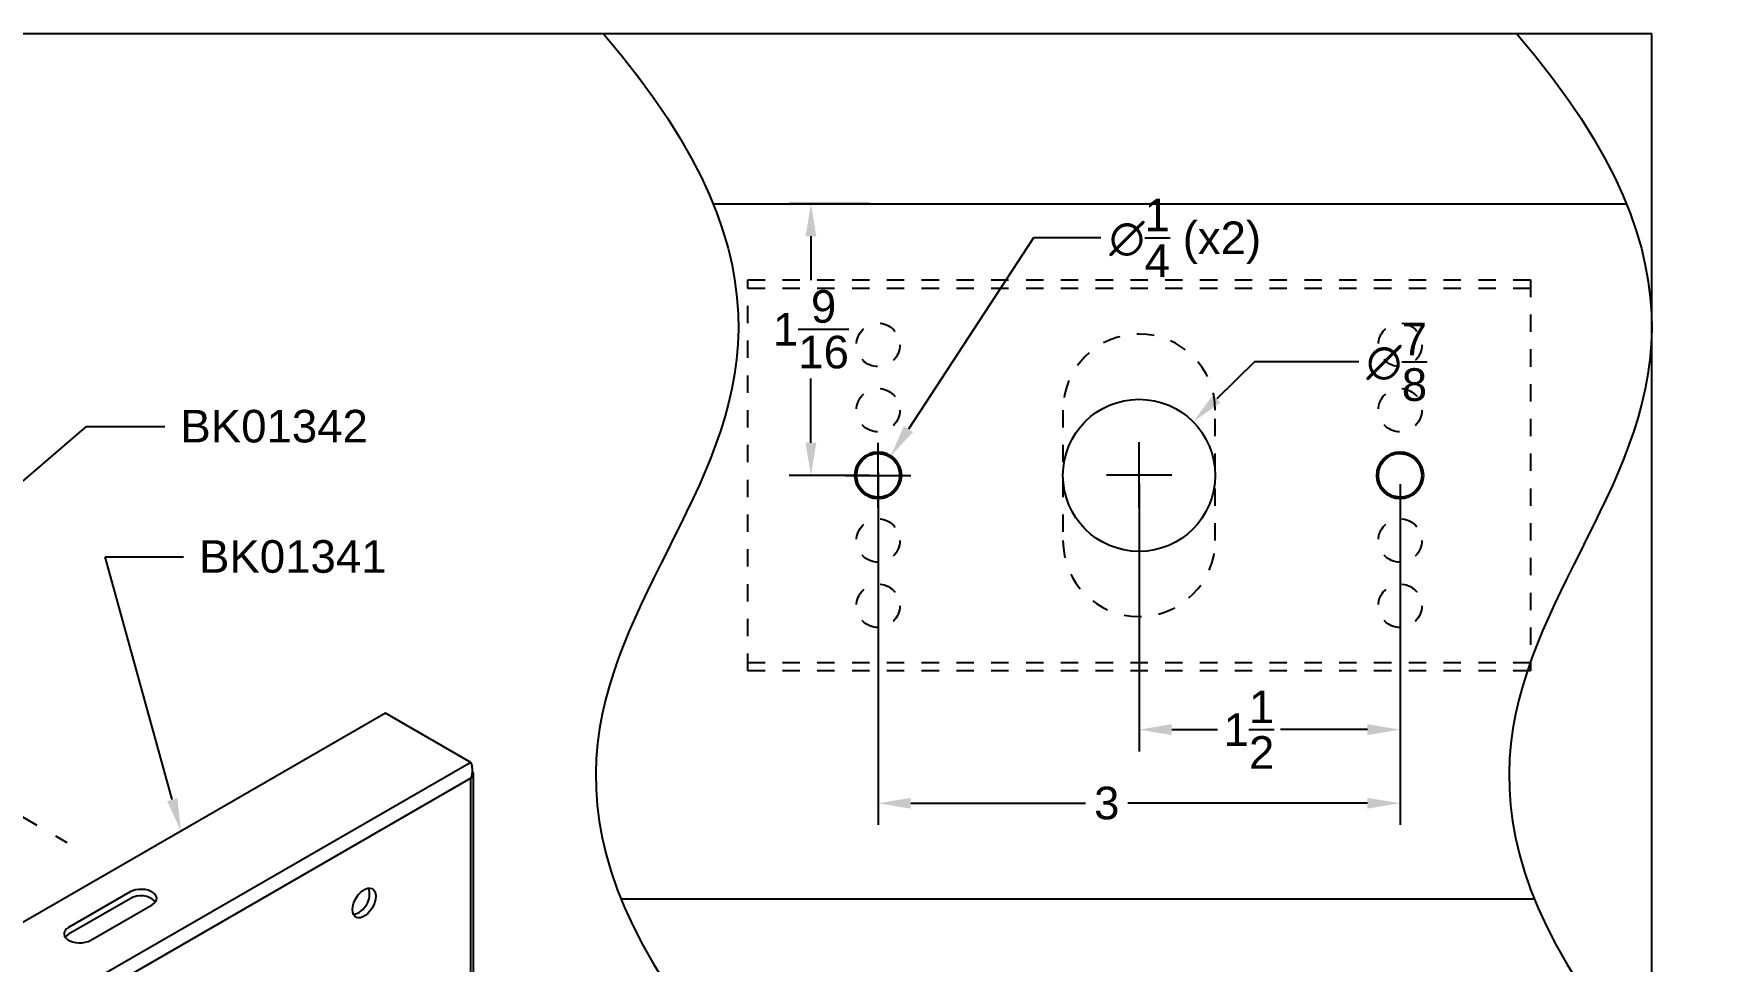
# Model space of a CAD drawing. Header units: inches. Extents: x -4.3 to 17.5, y -13.3 to 0.
# Drawn here: x 7.79 to 17.49, y -5.34 to 0 of the extents above; entities that cross this region are included whole.
import ezdxf
from ezdxf import colors
from ezdxf.entities.mleader import LeaderData, LeaderLine
from ezdxf.math import Vec2, Vec3

# ---------------------------------------------------------------- set-up
doc = ezdxf.new("R2010")
doc.units = ezdxf.units.IN
doc.header["$LTSCALE"] = 0.5
doc.header["$MEASUREMENT"] = 0
doc.linetypes.add('CENTER', pattern=[2, 1.25, -0.25, 0.25, -0.25])
doc.linetypes.add('HIDDEN2', pattern=[0.1875, 0.125, -0.0625])
doc.layers.get('Defpoints').update_dxf_attribs({"linetype": 'CONTINUOUS'})
for name, color, linetype in [('Centerline', 210, 'CENTER'), ('Dimension', 10, 'CONTINUOUS'), ('FAB DWG', 221, 'CONTINUOUS'), ('Housing', 150, 'CONTINUOUS'), ('WallMount Bracket', 190, 'CONTINUOUS')]:
    doc.layers.add(name, color=color, linetype=linetype)
doc.layers.add('Text-Unprinted', color=131, linetype='CONTINUOUS', plot=False)
doc.styles.get("Standard").update_dxf_attribs({"font": 'arial.ttf'})
doc.dimstyles.get("Standard").update_dxf_attribs({"dimtxt": 0.18, "dimasz": 0.18, "dimexe": 0.18, "dimexo": 0.0625, "dimgap": 0.09, "dimtad": 0, "dimtih": 1, "dimtoh": 1, "dimdec": 4, "dimzin": 0, "dimdsep": 46, "dimtxsty": 'Standard', "dimcen": 0.09, "dimadec": 0, "dimazin": 0, "dimtfac": 1, "dimtdec": 4, "dimtofl": 0, "dimtmove": 0, "dimatfit": 3, "dimfxl": 1, "dimtolj": 1, "dimtzin": 0, "dimarcsym": 0})

# ---------------------------------------------------------------- blocks, each defined once
blk = doc.blocks.new('*D0')
at = {"layer": 'Defpoints', "color": 0, "transparency": 16777216}
for p in [(12.2602, -0.9776), (12.6465, -0.9776), (12.6465, -2.5401)]:
    blk.add_point(p, dxfattribs=at)
at = {"layer": 'FAB DWG', "color": 0, "lineweight": -2, "transparency": 16777216}
for p, q in [((12.5965, -0.9776), (12.1352, -0.9776)), ((12.2602, -1.1651), (12.2602, -1.4171)), ((12.2602, -2.3526), (12.2602, -1.9826)), ((12.5965, -2.5401), (12.1352, -2.5401))]:
    blk.add_line(p, q, dxfattribs=at)
at = {"layer": 'FAB DWG', "color": 0, "transparency": 16777216}
for points in [[(12.2289, -1.1651), (12.2914, -1.1651), (12.2602, -0.9776)], [(12.2289, -2.3526), (12.2914, -2.3526), (12.2602, -2.5401)]]:
    blk.add_solid(points, dxfattribs=at)
at = {"layer": 'FAB DWG', "color": 0, "transparency": 16777216, "insert": (12.2602, -1.6998), "char_height": 0.1875, "attachment_point": 5}
blk.add_mtext('\\A1;1{\\H1x;\\S9/16;}', dxfattribs=at)
blk = doc.blocks.new('*D1')
at = {"layer": 'Defpoints', "color": 0, "transparency": 16777216}
for p in [(12.6465, -2.4742), (15.6467, -2.5401), (15.6467, -4.4261)]:
    blk.add_point(p, dxfattribs=at)
at = {"layer": 'FAB DWG', "color": 0, "lineweight": -2, "transparency": 16777216}
for p, q in [((12.6465, -2.5242), (12.6465, -4.5511)), ((15.6467, -2.5901), (15.6467, -4.5511)), ((12.834, -4.4261), (13.8393, -4.4261)), ((15.4592, -4.4261), (14.0821, -4.4261))]:
    blk.add_line(p, q, dxfattribs=at)
at = {"layer": 'FAB DWG', "color": 0, "transparency": 16777216}
for points in [[(12.834, -4.3949), (12.834, -4.4574), (12.6465, -4.4261)], [(15.4592, -4.3949), (15.4592, -4.4574), (15.6467, -4.4261)]]:
    blk.add_solid(points, dxfattribs=at)
at = {"layer": 'FAB DWG', "color": 0, "transparency": 16777216, "insert": (13.9607, -4.4261), "char_height": 0.1875, "attachment_point": 5}
blk.add_mtext('\\A1;3', dxfattribs=at)
blk = doc.blocks.new('*D2')
at = {"layer": 'Defpoints', "color": 0, "transparency": 16777216}
for p in [(14.4592, -2.2307), (13.8337, -2.8426)]:
    blk.add_point(p, dxfattribs=at)
at = {"layer": 'FAB DWG', "color": 0, "lineweight": -2, "transparency": 16777216}
for p, q in [((14.8107, -1.8868), (14.5932, -2.0996)), ((15.4095, -1.8868), (14.8107, -1.8868)), ((14.1465, -2.7242), (14.1465, -2.3492)), ((13.959, -2.5367), (14.334, -2.5367))]:
    blk.add_line(p, q, dxfattribs=at)
at = {"layer": 'FAB DWG', "color": 0, "transparency": 16777216}
blk.add_solid([(14.5714, -2.0773), (14.6151, -2.122), (14.4592, -2.2307)], dxfattribs=at)
at = {"layer": 'FAB DWG', "color": 0, "transparency": 16777216, "insert": (15.6279, -1.8868), "char_height": 0.1875, "attachment_point": 5}
blk.add_mtext('\\A1;∅{\\H1x;\\S7/8;}', dxfattribs=at)
blk = doc.blocks.new('*D3')
at = {"layer": 'Defpoints', "color": 0, "transparency": 16777216}
for p in [(12.7178, -2.4313), (12.5756, -2.6489)]:
    blk.add_point(p, dxfattribs=at)
at = {"layer": 'FAB DWG', "color": 0, "lineweight": -2, "transparency": 16777216}
for p, q in [((13.5394, -1.1738), (12.8203, -2.2743)), ((13.927, -1.1738), (13.5394, -1.1738)), ((12.6467, -2.7276), (12.6467, -2.3526)), ((12.4592, -2.5401), (12.8342, -2.5401))]:
    blk.add_line(p, q, dxfattribs=at)
at = {"layer": 'FAB DWG', "color": 0, "transparency": 16777216}
blk.add_solid([(12.7942, -2.2572), (12.8465, -2.2914), (12.7178, -2.4313)], dxfattribs=at)
at = {"layer": 'FAB DWG', "color": 0, "transparency": 16777216, "insert": (14.4119, -1.1738), "char_height": 0.1875, "attachment_point": 5}
blk.add_mtext('\\A1;∅{\\H1x;\\S1/4;} (x2)', dxfattribs=at)
blk = doc.blocks.new('*D4')
at = {"layer": 'Defpoints', "color": 0, "transparency": 16777216}
for p in [(14.1465, -2.5367), (15.6467, -2.5401), (15.6467, -4.0029)]:
    blk.add_point(p, dxfattribs=at)
at = {"layer": 'FAB DWG', "color": 0, "lineweight": -2, "transparency": 16777216}
for p, q in [((14.1465, -2.5867), (14.1465, -4.1279)), ((15.6467, -2.5901), (15.6467, -4.1279)), ((14.334, -4.0029), (14.5975, -4.0029)), ((15.4592, -4.0029), (14.9588, -4.0029))]:
    blk.add_line(p, q, dxfattribs=at)
at = {"layer": 'FAB DWG', "color": 0, "transparency": 16777216}
for points in [[(14.334, -3.9716), (14.334, -4.0341), (14.1465, -4.0029)], [(15.4592, -3.9716), (15.4592, -4.0341), (15.6467, -4.0029)]]:
    blk.add_solid(points, dxfattribs=at)
at = {"layer": 'FAB DWG', "color": 0, "transparency": 16777216, "insert": (14.7782, -4.0029), "char_height": 0.1875, "attachment_point": 5}
blk.add_mtext('\\A1;1{\\H1x;\\S1/2;}', dxfattribs=at)

msp = doc.modelspace()

# ---------------------------------------------------------------- linework, layer by layer
at = {"layer": 'Centerline', "transparency": 16777216}
msp.add_line((5.53722, -3.238823), (7.983538, -4.651205), dxfattribs=at)
at = {"layer": 'Dimension', "transparency": 16777216}
for points in [[(11.067616, 0), (12.242966, -1.36695), (11.433224, -2.977638), (10.623481, -4.588327), (11.798832, -5.955277)], [(16.317616, 0), (17.492966, -1.36695), (16.683224, -2.977638), (15.873481, -4.588327), (17.048832, -5.955277)]]:
    msp.add_open_spline(points, degree=3, dxfattribs=at)
at = {"layer": 'Housing', "transparency": 16777216}
for points in [[(11.698013, -0.977626), (16.948013, -0.977626)], [(16.418424, -4.977627), (11.168424, -4.977627)]]:
    msp.add_lwpolyline(points, dxfattribs=at)
at = {"layer": 'Housing', "linetype": 'Continuous', "lineweight": 25, "transparency": 16777216}
msp.add_circle((14.146466, -2.540126), 0.4375, dxfattribs=at)
at = {"layer": 'Housing', "linetype": 'Continuous', "lineweight": 50, "transparency": 16777216}
for centre in [(12.646687, -2.540115), (15.646687, -2.540115)]:
    msp.add_circle(centre, 0.13, dxfattribs=at)
at = {"layer": 'Text-Unprinted', "ltscale": 0.5, "transparency": 16777216}
msp.add_lwpolyline([(17.09308, 0), (0, 0), (0, -13.277241), (17.09308, -13.277241)], close=True, dxfattribs=at)
at = {"layer": 'WallMount Bracket', "linetype": 'HIDDEN2', "transparency": 16777216}
for p, q in [((11.896687, -1.463115), (16.396687, -1.463115)), ((11.896687, -3.617115), (16.396687, -3.617115))]:
    msp.add_line(p, q, dxfattribs=at)
at = {"layer": 'WallMount Bracket', "linetype": 'Continuous', "lineweight": 25, "transparency": 16777216}
for p, q in [((9.813994, -3.908082), (6.210861, -5.987613)), ((10.304868, -4.191388), (9.813994, -3.908082)), ((10.304868, -4.191388), (6.701734, -6.270919)), ((10.321211, -6.109724), (10.321211, -4.25963)), ((10.304868, -4.282501), (6.780647, -6.316487)), ((10.304868, -6.132398), (10.304868, -4.282501)), ((8.346535, -4.936625), (7.992982, -5.140677)), ((8.346535, -4.975661), (7.992982, -5.179712)), ((8.120261, -5.214135), (8.473815, -5.010084))]:
    msp.add_line(p, q, dxfattribs=at)
at = {"layer": 'WallMount Bracket', "linetype": 'HIDDEN2', "transparency": 16777216}
msp.add_lwpolyline([(11.896687, -1.415115), (16.396687, -1.415115), (16.396687, -3.665115), (11.896687, -3.665115)], close=True, dxfattribs=at)
msp.add_lwpolyline([(13.709187, -2.165115), (13.709187, -2.915115, 1), (14.584187, -2.915115), (14.584187, -2.165115, 1)], format="xyb", close=True, dxfattribs=at)
at = {"layer": 'WallMount Bracket', "linetype": 'Continuous', "lineweight": 25, "transparency": 16777216, "flags": 128}
for points in [[(8.473815, -5.010084), (8.485655, -5.001645), (8.494197, -4.991969), (8.499067, -4.98148), (8.500052, -4.970636), (8.497108, -4.959911), (8.490366, -4.949773), (8.480118, -4.940666), (8.466814, -4.932987), (8.451034, -4.927073), (8.433469, -4.923181), (8.414885, -4.921482), (8.396096, -4.922051), (8.377922, -4.924861), (8.361157, -4.929791), (8.346535, -4.936625)], [(9.625338, -5.038195), (9.62679, -5.021397), (9.631084, -5.003656), (9.638032, -4.985748), (9.64733, -4.968456), (9.658572, -4.952535), (9.671266, -4.938681), (9.684858, -4.9275), (9.698754, -4.91948), (9.712346, -4.914972), (9.72504, -4.914173), (9.736282, -4.917118), (9.74558, -4.923678), (9.752528, -4.933566), (9.756822, -4.94635), (9.758274, -4.961472), (9.756822, -4.97827), (9.752528, -4.996011), (9.74558, -5.013919), (9.736282, -5.031212), (9.72504, -5.047133), (9.712346, -5.060986), (9.698754, -5.072168), (9.684858, -5.080187), (9.671266, -5.084695), (9.658572, -5.085494), (9.64733, -5.08255), (9.638032, -5.07599), (9.631084, -5.066102), (9.62679, -5.053317), (9.625338, -5.038195)], [(7.992982, -5.140677), (7.981141, -5.149116), (7.972599, -5.158791), (7.96773, -5.16928), (7.966745, -5.180124), (7.969688, -5.19085), (7.976431, -5.200988), (7.986678, -5.210095), (7.999983, -5.217773), (8.015762, -5.223688), (8.033328, -5.227579), (8.051911, -5.229278), (8.070701, -5.22871), (8.088875, -5.225899), (8.105639, -5.220969), (8.120261, -5.214135)], [(7.992982, -5.179712), (7.981141, -5.188151), (7.973217, -5.196924)]]:
    msp.add_lwpolyline(points, dxfattribs=at)
at = {"layer": 'WallMount Bracket', "linetype": 'HIDDEN2', "transparency": 16777216}
for centre in [(12.646687, -1.790115), (15.646687, -1.790115), (12.646687, -2.165115), (15.646687, -2.165115), (12.646687, -2.540115), (15.646687, -2.540115), (12.646687, -2.915115), (15.646687, -2.915115), (12.646687, -3.290115), (15.646687, -3.290115)]:
    msp.add_circle(centre, 0.125, dxfattribs=at)
at = {"layer": 'WallMount Bracket', "linetype": 'Continuous', "lineweight": 25, "transparency": 16777216}
for centre, radius, start, end in [((9.600167, -4.946945), 0.123048, 284.5402231, 15.4774037), ((8.40881, -5.080356), 0.121816, 45.9026728, 120.7451324)]:
    msp.add_arc(centre, radius, start, end, dxfattribs=at)
for points, knots in [([(10.304868, -4.191388), (10.306762, -4.196311), (10.308618, -4.202314), (10.311601, -4.216273), (10.312675, -4.223963), (10.313406, -4.240529), (10.31305, -4.249028), (10.310403, -4.266267), (10.308186, -4.274565), (10.304868, -4.282501)], [0, 0, 0, 0, 0.25, 0.25, 0.5, 0.5, 0.75, 0.75, 1, 1, 1, 1]), ([(10.304868, -4.282501), (10.309463, -4.279305), (10.318653, -4.272914), (10.3223, -4.260607), (10.32001, -4.250548), (10.314019, -4.246053), (10.31237, -4.244816)], [0, 0, 0, 0, 0.29587619, 0.59175238, 0.88762857, 1, 1, 1, 1])]:
    msp.add_open_spline(points, degree=3, knots=knots, dxfattribs=at)

# ---------------------------------------------------------------- dimensions: what is measured, and where the dimension line sits
at = {"layer": 'FAB DWG', "transparency": 16777216}
dim = msp.add_diameter_dim_2p(p1=(12.575581, -2.648945), p2=(12.717793, -2.431286), text='<> (x2)', dimstyle='Standard', override={"dimtxt": 0.1875, "dimasz": 0.1875, "dimexe": 0.125, "dimexo": 0.05, "dimgap": 0.06, "dimdec": 5, "dimlunit": 5, "dimcen": 0.1875, "dimadec": 3, "dimtdec": 3}, dxfattribs=at)
dim.commit()
dim.dimension.update_dxf_attribs({"geometry": '*D3', "text_midpoint": (14.411913, -1.173776), "dimtype": 131})
dim = msp.add_linear_dim(base=(12.260155, -0.977626), p1=(12.646466, -2.540115), p2=(12.646466, -0.977626), angle=90, dimstyle='Standard', override={"dimtxt": 0.1875, "dimasz": 0.1875, "dimexe": 0.125, "dimexo": 0.05, "dimgap": 0.06, "dimdec": 5, "dimlunit": 5, "dimcen": 0.1875, "dimadec": 3, "dimtdec": 3}, dxfattribs=at)
dim.commit()
dim.dimension.update_dxf_attribs({"geometry": '*D0', "text_midpoint": (12.260155, -1.699846), "dimtype": 128})
dim = msp.add_diameter_dim_2p(p1=(13.833735, -2.842636), p2=(14.459198, -2.230737), dimstyle='Standard', override={"dimtxt": 0.1875, "dimasz": 0.1875, "dimexe": 0.125, "dimexo": 0.05, "dimgap": 0.06, "dimdec": 5, "dimlunit": 5, "dimcen": 0.1875, "dimadec": 3, "dimtdec": 3}, dxfattribs=at)
dim.commit()
dim.dimension.update_dxf_attribs({"geometry": '*D2', "text_midpoint": (15.627887, -1.886834), "dimtype": 131})
for base, p1, picture, middle in [((15.646687, -4.426135), (12.646466, -2.474187), '*D1', (13.96074, -4.426135)), ((15.646687, -4.002875), (14.146466, -2.536687), '*D4', (14.778171, -4.002875))]:
    dim = msp.add_linear_dim(base=base, p1=p1, p2=(15.646687, -2.540115), dimstyle='Standard', override={"dimtxt": 0.1875, "dimasz": 0.1875, "dimexe": 0.125, "dimexo": 0.05, "dimgap": 0.06, "dimdec": 5, "dimlunit": 5, "dimcen": 0.1875, "dimadec": 3, "dimtdec": 3}, dxfattribs=at)
    dim.commit()
    dim.dimension.update_dxf_attribs({"geometry": picture, "text_midpoint": middle, "dimtype": 128})

# ---------------------------------------------------------------- leaders
at = {"layer": 'FAB DWG', "ltscale": 0.5, "transparency": 16777216}
ml = msp.add_multileader_mtext('Standard', dxfattribs=at)
ml.set_content('BK01342', color=256)
ml.set_leader_properties()
ml.build(insert=Vec2(0, 0))
ml.multileader.update_dxf_attribs({"dogleg_length": 0.36, "arrow_head_size": 0.1875})
ctx = ml.context
ctx.base_point, ctx.char_height, ctx.arrow_head_size, ctx.landing_gap_size, ctx.plane_origin = Vec3(8.545852, -2.258819), 0.1875, 0.1875, 0.09, Vec3(-0.515006, -8.154094)
notes = []
notes.append((ctx, [(0, (1, 1, 0), (8.095852, -2.258819), (1, 0), 0.45, [(0, [(7.448147, -2.814889)], 0, [])])]))
ctx.mtext.insert, ctx.mtext.width, ctx.mtext.flow_direction = Vec3(8.635852, -2.163407), 7.6221832, 5
ml = msp.add_multileader_mtext('Standard', dxfattribs=at)
ml.set_content('BK01341', color=256)
ml.set_leader_properties()
ml.build(insert=Vec2(0, 0))
ml.multileader.update_dxf_attribs({"dogleg_length": 0.36, "arrow_head_size": 0.1875})
ctx = ml.context
ctx.base_point, ctx.char_height, ctx.arrow_head_size, ctx.landing_gap_size, ctx.plane_origin = Vec3(8.652987, -3.008441), 0.1875, 0.1875, 0.09, Vec3(0.675947, -9.925372)
notes.append((ctx, [(0, (1, 1, 0), (8.202987, -3.008441), (1, 0), 0.45, [(0, [(8.6391, -4.586167)], 0, [])])]))
ctx.mtext.insert, ctx.mtext.width, ctx.mtext.flow_direction = Vec3(8.742987, -2.913028), 7.6221832, 5
for ctx, leaders in notes:
    for number, flags, end, landing, length, lines in leaders:
        leader = LeaderData()
        leader.index, (leader.has_last_leader_line, leader.has_dogleg_vector, leader.attachment_direction) = number, flags
        leader.last_leader_point, leader.dogleg_vector, leader.dogleg_length = Vec3(end), Vec3(landing), length
        for number, points, colour, breaks in lines:
            line = LeaderLine()
            line.index, line.vertices, line.color, line.breaks = number, Vec3.list(points), colors.encode_raw_color(colour), breaks
            leader.lines.append(line)
        ctx.leaders.append(leader)

doc.saveas('drawing.dxf')
